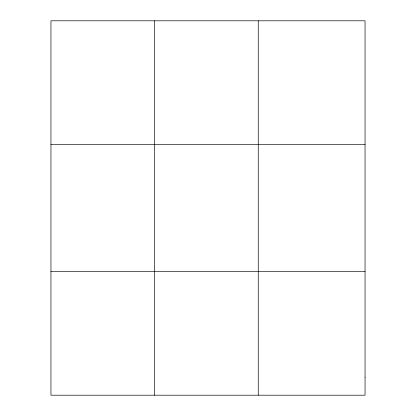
<?xml version="1.0" encoding="UTF-8"?>
<svg xmlns="http://www.w3.org/2000/svg" width="416" height="416" viewBox="0 0 416 416"><rect width="100%" height="100%" fill="white"/><g stroke="black" fill="none" stroke-linecap="round" stroke-linejoin="round"><path stroke-width="0.62" d="M154.601 395.2L154.601 20.8M258.258 395.2L258.258 20.8M50.95 144.352L365.05 144.352M50.95 271.648L365.05 271.648M365.05 377.551L365.05 395.2L50.95 395.2L50.95 20.8L365.05 20.8L365.05 377.551"/></g></svg>
